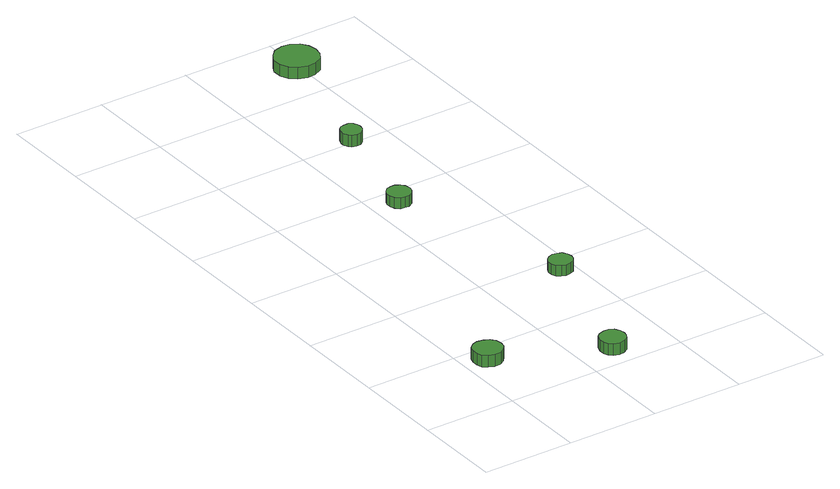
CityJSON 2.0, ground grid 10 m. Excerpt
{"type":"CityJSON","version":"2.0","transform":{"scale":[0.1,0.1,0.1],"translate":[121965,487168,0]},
"CityObjects":{
"tree1":{"type":"SolitaryVegetationObject","attributes":{"function":"something"},"geometry":[{"type":"MultiSurface","lod":"1","boundaries":[[[0,1,2,3,4,5,6,7,8,9,10,11,12,13,14]],[[15,16,17,18,19,20,21,22,23,24,25,26,27,28,29]],[[0,29,28,1]],[[1,28,27,2]],[[2,27,26,3]],[[3,26,25,4]],[[4,25,24,5]],[[5,24,23,6]],[[6,23,22,7]],[[7,22,21,8]],[[8,21,20,9]],[[9,20,19,10]],[[10,19,18,11]],[[11,18,17,12]],[[12,17,16,13]],[[13,16,15,14]],[[14,15,29,0]]]}]},
"tree2":{"type":"SolitaryVegetationObject","attributes":{"function":"something"},"geometry":[{"type":"MultiSurface","lod":"1","boundaries":[[[30,31,32,33,34,35,36,37,38,39,40,41,42,43,44]],[[45,46,47,48,49,50,51,52,53,54,55,56,57,58,59]],[[30,59,58,31]],[[31,58,57,32]],[[32,57,56,33]],[[33,56,55,34]],[[34,55,54,35]],[[35,54,53,36]],[[36,53,52,37]],[[37,52,51,38]],[[38,51,50,39]],[[39,50,49,40]],[[40,49,48,41]],[[41,48,47,42]],[[42,47,46,43]],[[43,46,45,44]],[[44,45,59,30]]]}]},
"tree3":{"type":"SolitaryVegetationObject","attributes":{"function":"something"},"geometry":[{"type":"MultiSurface","lod":"1","boundaries":[[[60,61,62,63,64,65,66,67,68,69,70,71,72,73,74]],[[75,76,77,78,79,80,81,82,83,84,85,86,87,88,89]],[[60,89,88,61]],[[61,88,87,62]],[[62,87,86,63]],[[63,86,85,64]],[[64,85,84,65]],[[65,84,83,66]],[[66,83,82,67]],[[67,82,81,68]],[[68,81,80,69]],[[69,80,79,70]],[[70,79,78,71]],[[71,78,77,72]],[[72,77,76,73]],[[73,76,75,74]],[[74,75,89,60]]]}]},
"tree4":{"type":"SolitaryVegetationObject","attributes":{"function":"something"},"geometry":[{"type":"MultiSurface","lod":"1","boundaries":[[[90,91,92,93,94,95,96,97,98,99,100,101,102,103,104]],[[105,106,107,108,109,110,111,112,113,114,115,116,117,118,119]],[[90,119,118,91]],[[91,118,117,92]],[[92,117,116,93]],[[93,116,115,94]],[[94,115,114,95]],[[95,114,113,96]],[[96,113,112,97]],[[97,112,111,98]],[[98,111,110,99]],[[99,110,109,100]],[[100,109,108,101]],[[101,108,107,102]],[[102,107,106,103]],[[103,106,105,104]],[[104,105,119,90]]]}]},
"tree5":{"type":"SolitaryVegetationObject","attributes":{"function":"something"},"geometry":[{"type":"MultiSurface","lod":"1","boundaries":[[[120,121,122,123,124,125,126,127,128,129,130,131,132,133,134]],[[135,136,137,138,139,140,141,142,143,144,145,146,147,148,149]],[[120,149,148,121]],[[121,148,147,122]],[[122,147,146,123]],[[123,146,145,124]],[[124,145,144,125]],[[125,144,143,126]],[[126,143,142,127]],[[127,142,141,128]],[[128,141,140,129]],[[129,140,139,130]],[[130,139,138,131]],[[131,138,137,132]],[[132,137,136,133]],[[133,136,135,134]],[[134,135,149,120]]]}]},
"tree6":{"type":"SolitaryVegetationObject","attributes":{"function":"something"},"geometry":[{"type":"MultiSurface","lod":"1","boundaries":[[[150,151,152,153,154,155,156,157,158,159,160,161,162,163,164]],[[165,166,167,168,169,170,171,172,173,174,175,176,177,178,179]],[[150,179,178,151]],[[151,178,177,152]],[[152,177,176,153]],[[153,176,175,154]],[[154,175,174,155]],[[155,174,173,156]],[[156,173,172,157]],[[157,172,171,158]],[[158,171,170,159]],[[159,170,169,160]],[[160,169,168,161]],[[161,168,167,162]],[[162,167,166,163]],[[163,166,165,164]],[[164,165,179,150]]]}]}
},
"vertices":[
[39,74,18],[38,81,18],[34,86,18],[28,89,18],[21,90,18],[15,88,18],[10,84,18],[8,78,18],[8,71,18],[10,65,18],[15,61,18],[21,59,18],[28,59,18],[34,63,18],[38,68,18],[38,68,5],[34,63,5],[28,59,5],[21,59,5],[15,61,5],[10,65,5],[8,71,5],[8,78,5],[10,84,5],[15,88,5],[21,90,5],[28,89,5],[34,86,5],[38,81,5],[39,74,5],
[148,21,19],[147,27,19],[144,32,19],[139,35,19],[133,35,19],[127,33,19],[123,30,19],[121,24,19],[121,18,19],[123,13,19],[127,9,19],[133,7,19],[139,8,19],[144,11,19],[147,16,19],[147,16,6],[144,11,6],[139,8,6],[133,7,6],[127,9,6],[123,13,6],[121,18,6],[121,24,6],[123,30,6],[127,33,6],[133,35,6],[139,35,6],[144,32,6],[147,27,6],[148,21,6],
[191,173,19],[190,178,19],[187,183,19],[182,185,19],[177,186,19],[172,184,19],[168,181,19],[166,176,19],[166,171,19],[168,166,19],[172,163,19],[177,161,19],[182,162,19],[187,164,19],[190,168,19],[190,168,7],[187,164,7],[182,162,7],[177,161,7],[172,163,7],[168,166,7],[166,171,7],[166,176,7],[168,181,7],[172,184,7],[177,186,7],[182,185,7],[187,183,7],[190,178,7],[191,173,7],
[142,378,14],[141,384,14],[138,388,14],[133,391,14],[128,391,14],[123,390,14],[119,386,14],[117,381,14],[117,376,14],[119,371,14],[123,367,14],[128,366,14],[133,366,14],[138,369,14],[141,373,14],[141,373,2],[138,369,2],[133,366,2],[128,366,2],[123,367,2],[119,371,2],[117,376,2],[117,381,2],[119,386,2],[123,390,2],[128,391,2],[133,391,2],[138,388,2],[141,384,2],[142,378,2],
[171,504,14],[170,509,14],[168,512,14],[164,515,14],[159,515,14],[154,514,14],[151,511,14],[149,506,14],[149,502,14],[151,497,14],[154,494,14],[159,493,14],[164,493,14],[168,496,14],[170,499,14],[170,499,1],[168,496,1],[164,493,1],[159,493,1],[154,494,1],[151,497,1],[149,502,1],[149,506,1],[151,511,1],[154,514,1],[159,515,1],[164,515,1],[168,512,1],[170,509,1],[171,504,1],
[214,642,21],[212,651,21],[207,659,21],[198,664,21],[189,665,21],[179,662,21],[172,655,21],[168,647,21],[168,637,21],[172,628,21],[179,622,21],[189,619,21],[198,620,21],[207,624,21],[212,632,21],[212,632,8],[207,624,8],[198,620,8],[189,619,8],[179,622,8],[172,628,8],[168,637,8],[168,647,8],[172,655,8],[179,662,8],[189,665,8],[198,664,8],[207,659,8],[212,651,8],[214,642,8]
]}
